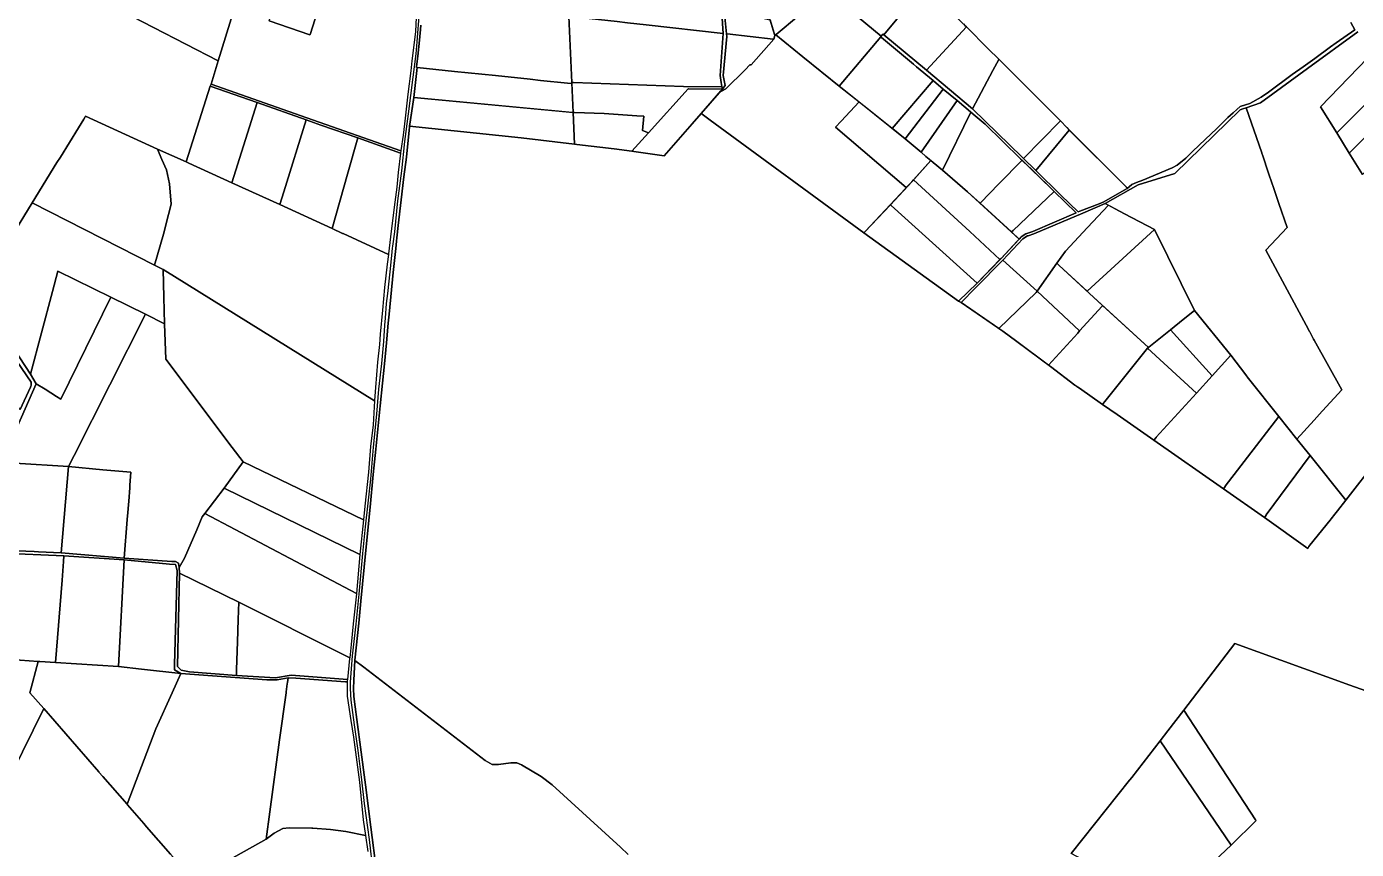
# Model space of a CAD drawing. Header units: metres. Extents: x 3 to 1005126, y 39 to 4383651.
# Drawn here: x 489395 to 491045, y 4367052 to 4368073 of the extents above; entities that cross this region are included whole.
import ezdxf

# ---------------------------------------------------------------- set-up
doc = ezdxf.new("R2010")
doc.units = ezdxf.units.M
doc.header["$MEASUREMENT"] = 0
doc.layers.add('TM_Llucmajor', color=7, linetype='Continuous')

msp = doc.modelspace()

# ---------------------------------------------------------------- linework, layer by layer
at = {"layer": 'TM_Llucmajor', "linetype": 'Continuous', "flags": 128}
for points in [[(489203.4, 4368408), (489401.6, 4368449.3), (489408.6, 4368269.2), (489412.7, 4368244.2), (489416.4, 4368231.6), (489418.4, 4368227.6), (489420.2, 4368224), (489422, 4368220.4), (489426.1, 4368214.9), (489508.6, 4368105.4), (489512.9, 4368092.7), (489633.1, 4368030.3), (489624.3, 4368001.7), (489623.3, 4367998.9), (489593.4, 4367904.9), (489557.8, 4367921), (489468.4, 4367961.6), (489468.1, 4367961), (489466.3, 4367958), (489459.8, 4367947.5), (489437.3, 4367910.9), (489433, 4367904.1), (489402.4, 4367854.4), (489376.9, 4367812.9)], [(489696.6, 4368079.9), (489747, 4368062.7), (489747.1, 4368063), (489787.7, 4368190.5)], [(489879, 4368084.1), (489877.8, 4368067), (489876.6, 4368056.7), (489873.5, 4368030.5), (489872, 4368017.9), (489868.6, 4367989.1), (489865, 4367959.1), (489862.5, 4367938.1), (489859.8, 4367919), (489859.8, 4367918.8), (489743, 4367959.9), (489743, 4367959.9), (489624.3, 4368001.7), (489633.1, 4368030.3), (489652.9, 4368094.6)], [(489825.5, 4367024.2), (489820.8, 4367064.2), (489814.7, 4367108.8), (489811.5, 4367138.3), (489806.9, 4367174.6), (489802.3, 4367206.2), (489798.3, 4367236.8), (489797.4, 4367251.3), (489797.3, 4367258.9), (489797.8, 4367265.2), (489800, 4367292.2), (489804.2, 4367331.4), (489808.2, 4367368.6), (489812.8, 4367418.9), (489815.9, 4367451.9), (489819.1, 4367481.3), (489822.4, 4367511.3), (489825.7, 4367551), (489829.8, 4367591.8), (489832.5, 4367623), (489836.1, 4367654.9), (489838.6, 4367682.3), (489839.9, 4367702.3), (489840.6, 4367711), (489842.1, 4367729.3), (489843.5, 4367741.9), (489846.5, 4367768.7), (489848.5, 4367789), (489849.4, 4367797.8), (489849.7, 4367800.4), (489852.2, 4367818.3), (489856.2, 4367856.6), (489860.9, 4367894), (489864.8, 4367930.4), (489869.2, 4367964.8), (489875, 4368010.1), (489878.6, 4368039.3), (489880.1, 4368053.9), (489882.8, 4368091.4)], [(490261.8, 4368084.7), (490263.9, 4368064), (490264.3, 4368060.8), (490259.6, 4368012.3), (490262.3, 4367999.8), (490257.9, 4367994.4), (490257.9, 4367994.4), (490258.4, 4367996.3), (490257.3, 4368003.7), (490256, 4368012.4), (490259.8, 4368064.3), (490258.2, 4368089.7)], [(489884.7, 4368074.9), (489884.2, 4368069.5), (489882.9, 4368056.3), (489882.1, 4368048.4), (489880.8, 4368036.1), (489879.4, 4368022.9), (489879.3, 4368022.1), (489880.1, 4368022), (489879.8, 4368019), (489879.7, 4368018.5), (489875.7, 4367985.1), (489875.7, 4367984.8), (489870.7, 4367949), (489870.6, 4367948.6), (489866.6, 4367910.9), (489863.5, 4367886.5), (489860.3, 4367857.8), (489856.4, 4367826.2), (489854.8, 4367810.7), (489854.4, 4367806.6), (489853.4, 4367797.5), (489850.4, 4367767.7), (489845.2, 4367716.1), (489844, 4367704.8), (489841.8, 4367680.6), (489839.3, 4367654.2), (489836.9, 4367630.3), (489834, 4367602.2), (489832.4, 4367585.6), (489831.6, 4367577.4), (489828.6, 4367548.5), (489825.6, 4367517.1), (489821.6, 4367476.4), (489816.4, 4367423), (489810.3, 4367359.8), (489807.6, 4367332.5), (489802.8, 4367286.6), (489802.8, 4367286.4), (489801.6, 4367261.7), (489801.1, 4367251.2), (489801.4, 4367242), (489802.2, 4367235), (489809.7, 4367178.7), (489816, 4367131.9), (489822.5, 4367079.4), (489829.4, 4367024.8)], [(490068.4, 4368085.4), (490071.8, 4368003.6), (490071.9, 4368002.2), (490071.7, 4368002.2), (490066.4, 4368002.7), (490033, 4368006.2), (490020.3, 4368007.6), (489977.2, 4368012.2), (489926.4, 4368017.4), (489880.1, 4368022), (489879.3, 4368022.1), (489879.4, 4368022.9), (489880.8, 4368036.1), (489882.1, 4368048.4), (489882.9, 4368056.3), (489884.2, 4368069.5), (489884.7, 4368074.9)], [(491047.3, 4368066.6), (490984.8, 4368020.9), (490941.9, 4367989.6), (490926.5, 4367978.3), (490908.8, 4367972.2), (490904.4, 4367970.7), (490901.2, 4367969.5), (490820, 4367890.7), (490774.7, 4367876.7), (490733.9, 4367853.2), (490706.1, 4367841.4), (490645.2, 4367815.7), (490638.2, 4367813.3), (490637.4, 4367813.1), (490631.6, 4367809.7), (490606.7, 4367783.2), (490572.9, 4367748.9), (490554.9, 4367730.6), (490551.8, 4367732.2), (490574.8, 4367754.6), (490604.5, 4367785.3), (490629.5, 4367812.1), (490635.2, 4367815.8), (490643.8, 4367818.5), (490697.6, 4367841.8), (490670.6, 4367868.4), (490666.9, 4367872), (490628.8, 4367908.9), (490584.7, 4367951.7), (490572.4, 4367962.3), (490566.6, 4367967.2), (490550, 4367981.1), (490532.7, 4367995.5), (490520.7, 4368005.5), (490520.4, 4368005.7), (490520.3, 4368005.9), (490499.8, 4368023), (490495.8, 4368026.3), (490456.2, 4368059.4), (490455.2, 4368060.2), (490455.8, 4368061), (490458, 4368063.5), (490458.9, 4368062.7), (490511.9, 4368018.7), (490569.2, 4367971), (490630.7, 4367911.1), (490647.7, 4367894.5), (490678.9, 4367863.9), (490700.3, 4367842.9), (490702.3, 4367843.8), (490726.4, 4367852.8), (490732.1, 4367855.3), (490751.5, 4367866.6), (490761.1, 4367871.9), (490762, 4367872.2), (490761.9, 4367872.3), (490761.6, 4367872.6), (490763.3, 4367874.1), (490766.6, 4367877.1), (490772.5, 4367879.4), (490780.4, 4367882.2), (490816.8, 4367897.6), (490823.2, 4367901), (490833.6, 4367909.8), (490842.5, 4367918.2), (490858, 4367932.8), (490872.1, 4367946.6), (490886, 4367960), (490892.6, 4367966), (490897.2, 4367970.2), (490901.3, 4367973.9), (490907.7, 4367975.8), (490913.2, 4367977.4), (490927.4, 4367985.5), (490936.2, 4367991.7), (490965.9, 4368013.4), (490979.2, 4368023.2), (490994, 4368033.5), (490994, 4368033.5), (491013.5, 4368047.9), (491020.3, 4368052.7), (491043.6, 4368069), (491038.4, 4368078)], [(491038.4, 4368078), (491043.6, 4368069), (491020.3, 4368052.7), (491013.5, 4368047.9), (490994, 4368033.5), (490979.2, 4368023.2), (490965.9, 4368013.4), (490936.2, 4367991.7), (490927.4, 4367985.5), (490913.2, 4367977.4), (490907.7, 4367975.8), (490901.3, 4367973.9), (490897.2, 4367970.2), (490892.6, 4367966), (490886, 4367960), (490872.1, 4367946.6), (490858, 4367932.8), (490842.5, 4367918.2), (490833.6, 4367909.8), (490823.2, 4367901), (490816.8, 4367897.6), (490780.4, 4367882.2), (490772.5, 4367879.4), (490766.6, 4367877.1), (490763.3, 4367874.1), (490763.3, 4367874.1), (490761.6, 4367872.6), (490759.7, 4367874.2), (490686.1, 4367947.7), (490678.2, 4367955.8), (490669.2, 4367965.1), (490601.8, 4368032.4), (490588.7, 4368045.5), (490561.6, 4368072.7), (490559.7, 4368074.5)], [(491071.5, 4367535.7), (491032.3, 4367485.3), (490988.1, 4367540.6), (490971.7, 4367561.1), (490992.9, 4367584.5), (491003.1, 4367595.8), (491003.5, 4367596.2), (491027.2, 4367622.3), (490993.1, 4367683.9), (490992.4, 4367685.1), (490992, 4367685.8), (490987.6, 4367694.2), (490987.4, 4367694.6), (490983.2, 4367702.5), (490933.1, 4367795.4), (490959.5, 4367823.7), (490949.3, 4367853.6), (490941.6, 4367875.9), (490941.4, 4367876.6), (490936.1, 4367892.2), (490929.2, 4367912.7), (490928.1, 4367915.9), (490928, 4367916.2), (490928, 4367916.2), (490908.8, 4367972.2), (490926.5, 4367978.3), (490941.9, 4367989.6), (490984.8, 4368020.9), (491047.3, 4368066.6)], [(491070.8, 4368045.6), (491001.1, 4367973.5), (491021.1, 4367940.9), (491036.6, 4367915.7), (491053.1, 4367889.4)], [(490142, 4367045.5), (490132.2, 4367054.5), (490047.6, 4367131.9), (490034.1, 4367142.1), (490009.4, 4367156.7), (490003.8, 4367159.2), (489996.3, 4367159.1), (489980.9, 4367157.1), (489973.3, 4367157.1), (489964.5, 4367162), (489813.9, 4367277.9), (489802.8, 4367286.4), (489802.8, 4367286.6), (489807.6, 4367332.5), (489810.3, 4367359.8), (489816.4, 4367423), (489821.6, 4367476.4), (489825.6, 4367517.1), (489828.6, 4367548.5), (489831.6, 4367577.4), (489832.4, 4367585.6), (489834, 4367602.2), (489836.9, 4367630.3), (489839.3, 4367654.2), (489841.8, 4367680.6), (489844, 4367704.8), (489845.2, 4367716.1), (489850.4, 4367767.7), (489853.4, 4367797.5), (489854.4, 4367806.6), (489854.8, 4367810.7), (489856.4, 4367826.2), (489860.3, 4367857.8), (489863.5, 4367886.5), (489866.6, 4367910.9), (489870.6, 4367948.6), (489870.7, 4367949), (489870.7, 4367949.3), (490009.1, 4367935), (490075.1, 4367927.1), (490078.1, 4367926.8), (490124.4, 4367921.3), (490146.4, 4367918.2), (490148.7, 4367917.9), (490186.6, 4367912.6), (490221.4, 4367952.2), (490232.5, 4367965), (490233.5, 4367964.3), (490243.6, 4367956.8), (490434.4, 4367816.8), (490551.8, 4367732.2), (490554.9, 4367730.6), (490606.6, 4367695), (490624.1, 4367682), (490665.9, 4367650.9), (490696.2, 4367628), (490696.9, 4367627.4), (490697.3, 4367627.2), (490699.6, 4367625.6), (490701.7, 4367624.2), (490730.4, 4367604), (490748.5, 4367591.4), (490794.1, 4367559.5), (490880.5, 4367499.4), (490931.5, 4367463.6), (490985.1, 4367425.4), (490986.4, 4367427.5), (490987.5, 4367429.2), (490987.6, 4367429.3), (491012.7, 4367460.5), (491014.1, 4367462.1), (491015.7, 4367464.1), (491017, 4367465.8), (491021.9, 4367472), (491032.3, 4367485.3), (491071.5, 4367535.7)], [(489333.7, 4367742.8), (489400.3, 4367641.6), (489407.2, 4367629.7), (489364.8, 4367532.6)], [(489387.3, 4367597.7), (489400.1, 4367625.5), (489400.7, 4367626.6), (489401, 4367627.7), (489401.2, 4367628.6), (489401.2, 4367628.9), (489401.2, 4367630.1), (489400.9, 4367631.3), (489400.9, 4367631.5), (489377.2, 4367666.8)], [(489363.9, 4367423.2), (489404.8, 4367421.4), (489410.3, 4367421.2), (489438.4, 4367420), (489516.6, 4367413.4), (489575.6, 4367409), (489580.3, 4367409), (489583.9, 4367407), (489584.9, 4367401.6), (489585.1, 4367394.8), (489582.6, 4367278.8), (489587, 4367274.2), (489597.4, 4367272), (489655.9, 4367267.4), (489704.2, 4367264.9), (489723.8, 4367268), (489793.5, 4367262.7), (489793.3, 4367260.8), (489793.2, 4367259.6), (489791.3, 4367259.7), (489729.4, 4367264.2), (489720, 4367264.9), (489706.3, 4367262.3), (489694.2, 4367262.2), (489693.3, 4367262.2), (489586.7, 4367269.9), (489579, 4367274.6), (489579, 4367281.2), (489582.2, 4367397.9), (489580.1, 4367405.5), (489572.8, 4367405.8), (489516.6, 4367411.2), (489441.7, 4367416), (489365, 4367419.3)], [(491064.2, 4367245.9), (491037.1, 4367255.7), (490894.6, 4367307.3), (490831.3, 4367224.5), (490811.6, 4367198.8), (490802.1, 4367186.4), (490766.8, 4367141.2), (490764.4, 4367138.2), (490763.9, 4367137.5), (490691.4, 4367046.5)], [(491049.6, 4366926.8), (491040.9, 4366918.3), (491036.9, 4366914.4), (491019.4, 4366903.1), (490976.2, 4366878.7), (490975.4, 4366878.8), (490877.9, 4366891.1), (490878.8, 4366955.4), (490875.4, 4366973.7), (490871.1, 4366989.1), (490862.6, 4367004.8), (490848.2, 4367017.7), (490890, 4367057), (490921, 4367087.5), (490920.3, 4367088.5), (490850.7, 4367194.9), (490850.7, 4367194.9), (490831.3, 4367224.5), (490894.6, 4367307.3), (491037.1, 4367255.7), (491064.2, 4367245.9)], [(489353.6, 4367289), (489409.9, 4367285), (489399.3, 4367246.2), (489416.9, 4367226.5), (489350.8, 4367092.9)], [(489829.4, 4367024.8), (489822.5, 4367079.4), (489816, 4367131.9), (489809.7, 4367178.7), (489802.2, 4367235), (489801.4, 4367242), (489801.1, 4367251.2), (489801.6, 4367261.7), (489802.8, 4367286.4), (489813.9, 4367277.9), (489964.5, 4367162), (489973.3, 4367157.1), (489980.9, 4367157.1), (489996.3, 4367159.1), (490003.8, 4367159.2), (490009.4, 4367156.7), (490034.1, 4367142.1), (490047.6, 4367131.9), (490132.2, 4367054.5), (490142, 4367045.5)], [(489350.8, 4367092.9), (489416.9, 4367226.5), (489484.9, 4367148.1), (489485.2, 4367147.8), (489490.2, 4367142.1), (489520.1, 4367107.8), (489520.7, 4367107), (489540.9, 4367083.8), (489544.3, 4367079.9), (489574.1, 4367045.9)], [(489634.3, 4367031.6), (489692.6, 4367064.6), (489702.7, 4367072), (489713.4, 4367077.5), (489721.4, 4367078.4), (489749.4, 4367078.3), (489750.4, 4367078.2), (489772.5, 4367076.5), (489791.7, 4367074.1), (489816.1, 4367069), (489818.8, 4367049.1)]]:
    msp.add_lwpolyline(points, dxfattribs=at)
for points in [[(489512.9, 4368092.7), (489508.6, 4368105.4), (489526.8, 4368161.3), (489538.3, 4368196.8), (489560.6, 4368265.4), (489692.2, 4368222.1), (489652.9, 4368094.6), (489633.1, 4368030.3), (489512.9, 4368092.7)], [(490280.7, 4368225.8), (490304.5, 4368240.7), (490304.9, 4368239), (490353.1, 4368086.5), (490325.6, 4368063.3), (490323.9, 4368061.8), (490317.8, 4368082.2), (490309.7, 4368110.2), (490276.8, 4368223.6), (490280.7, 4368225.8)], [(489747, 4368062.7), (489696.6, 4368079.9), (489740.1, 4368206.2), (489787.7, 4368190.5), (489747.1, 4368063), (489747, 4368062.7)], [(490509.8, 4368124.3), (490458.9, 4368062.7), (490458, 4368063.5), (490455.8, 4368061), (490389.3, 4368116.5), (490388.5, 4368117.2), (490421.1, 4368145.7), (490455, 4368184.1), (490456.4, 4368185.7), (490457.7, 4368184.1), (490458.2, 4368184.6), (490474.7, 4368164.3), (490476.9, 4368161.6), (490489.9, 4368146), (490504.9, 4368129.3), (490509.8, 4368124.3)], [(490070.4, 4368085.3), (490068.4, 4368085.4), (490068.3, 4368086.6), (490067, 4368147.2), (490066.8, 4368158.7), (490072.8, 4368158), (490251.8, 4368136.6), (490258.2, 4368089.7), (490259.8, 4368064.3), (490164.3, 4368075.2), (490141.2, 4368077.8), (490128.1, 4368079.3), (490070.4, 4368085.3)], [(490558, 4368076.3), (490559.7, 4368074.5), (490561.6, 4368072.7), (490511.9, 4368018.7), (490458.9, 4368062.7), (490509.8, 4368124.3), (490520.4, 4368113.6), (490537.5, 4368096.2), (490557.8, 4368076), (490558, 4368076.3)], [(490403.8, 4367999.2), (490358.6, 4368035.5), (490325, 4368062.7), (490325.6, 4368063.3), (490353.1, 4368086.5), (490381.3, 4368111), (490388.5, 4368117.2), (490389.3, 4368116.5), (490455.8, 4368061), (490455.2, 4368060.2), (490403.8, 4367999.2)], [(490323.9, 4368061.8), (490322.4, 4368057.3), (490321.7, 4368057.4), (490264.5, 4368064), (490263.9, 4368064.1), (490261.8, 4368084.7), (490261.1, 4368093.4), (490301.1, 4368085), (490318, 4368081.4), (490323.9, 4368061.8)], [(490074.1, 4368003.4), (490071.8, 4368003.6), (490068.4, 4368085.4), (490070.4, 4368085.3), (490128.1, 4368079.3), (490141.2, 4368077.8), (490164.3, 4368075.2), (490259.8, 4368064.3), (490256, 4368012.4), (490257.3, 4368003.7), (490258.1, 4367998.3), (490210.5, 4367998.7), (490074.1, 4368003.4)], [(490561.6, 4368072.7), (490588.7, 4368045.5), (490601.8, 4368032.4), (490601.7, 4368032.1), (490594.4, 4368018.4), (490569.2, 4367971), (490511.9, 4368018.7), (490561.6, 4368072.7)], [(490257.5, 4367992.8), (490263.2, 4367995.8), (490287.2, 4368019.2), (490292.8, 4368025.4), (490294.4, 4368025.6), (490322.4, 4368057.3), (490323.9, 4368061.8), (490325, 4368062.7), (490358.6, 4368035.5), (490405.9, 4367997.4), (490428.3, 4367979.5), (490406.3, 4367955.5), (490399.2, 4367948.2), (490486.9, 4367873.1), (490485.5, 4367871.6), (490436.1, 4367818.5), (490434.4, 4367816.8), (490243.6, 4367956.8), (490233.5, 4367964.3), (490232.5, 4367965), (490256.9, 4367993.2), (490257.5, 4367992.8)], [(490257.9, 4367994.4), (490262.3, 4367999.8), (490259.6, 4368012.3), (490264.3, 4368060.8), (490263.9, 4368064), (490263.9, 4368064.1), (490264.5, 4368064), (490321.7, 4368057.4), (490322.4, 4368057.3), (490294.4, 4368025.6), (490292.8, 4368025.4), (490287.2, 4368019.2), (490263.2, 4367995.8), (490257.5, 4367992.8), (490256.9, 4367993.2), (490257.6, 4367994), (490257.9, 4367994.4)], [(490469.6, 4367946.4), (490460.8, 4367953.5), (490405.9, 4367997.4), (490403.8, 4367999.2), (490455.2, 4368060.2), (490456.2, 4368059.4), (490495.8, 4368026.3), (490499.8, 4368023), (490520.3, 4368005.9), (490469.6, 4367946.4)], [(491021.1, 4367940.9), (491001.1, 4367973.5), (491070.8, 4368045.6), (491100.1, 4368019.9), (491021.1, 4367940.9)], [(489879.7, 4368018.5), (489879.8, 4368019), (489880.1, 4368022), (489926.4, 4368017.4), (489977.2, 4368012.2), (490020.3, 4368007.6), (490033, 4368006.2), (490066.4, 4368002.7), (490071.7, 4368002.2), (490071.9, 4368002.2), (490073.4, 4367966.4), (490072.6, 4367966.5), (489875.7, 4367984.8), (489875.7, 4367985.1), (489879.7, 4368018.5)], [(490632.5, 4367909.3), (490630.7, 4367911.1), (490569.2, 4367971), (490594.4, 4368018.4), (490601.7, 4368032.1), (490601.8, 4368032.4), (490669.2, 4367965.1), (490678.2, 4367955.8), (490677.9, 4367955.4), (490632.5, 4367909.3)], [(490532.7, 4367995.5), (490485.6, 4367933.6), (490470.2, 4367946), (490469.6, 4367946.4), (490520.3, 4368005.9), (490520.4, 4368005.7), (490520.7, 4368005.5), (490532.7, 4367995.5)], [(491036.6, 4367915.7), (491021.1, 4367940.9), (491100.1, 4368019.9), (491121.4, 4368001.7), (491036.6, 4367915.7)], [(489596.9, 4367903.3), (489593.4, 4367904.9), (489623.3, 4367998.9), (489681.3, 4367978.6), (489650.1, 4367879.1), (489596.9, 4367903.3)], [(489681.3, 4367978.6), (489623.3, 4367998.9), (489624.3, 4368001.7), (489743, 4367959.9), (489859.8, 4367918.8), (489859.4, 4367916.1), (489859.4, 4367915.9), (489806.3, 4367934.7), (489760.4, 4367950.8), (489742.2, 4367957.2), (489681.3, 4367978.6)], [(490216.2, 4367995.7), (490216.2, 4367995.7), (490167.2, 4367941.3), (490159.7, 4367943.9), (490161.4, 4367961.6), (490152.7, 4367962.2), (490111.9, 4367965), (490075.2, 4367966.3), (490073.4, 4367966.4), (490071.8, 4368003.6), (490074.1, 4368003.4), (490210.5, 4367998.7), (490258.1, 4367998.3), (490258.4, 4367996.3), (490258.1, 4367995.3), (490216.8, 4367995.7), (490216.2, 4367995.7)], [(490216.2, 4367995.7), (490216.2, 4367995.7), (490216.8, 4367995.7), (490258.1, 4367995.3), (490257.9, 4367994.4), (490257.6, 4367994), (490232.5, 4367965), (490221.4, 4367952.2), (490186.6, 4367912.6), (490148.7, 4367917.9), (490146.4, 4367918.2), (490167.2, 4367941.3), (490216.2, 4367995.7)], [(490550, 4367981.1), (490505.3, 4367917.1), (490485.6, 4367933.6), (490532.7, 4367995.5), (490550, 4367981.1)], [(491053.1, 4367889.4), (491036.6, 4367915.7), (491121.4, 4368001.7), (491136.5, 4367988.8), (491138.9, 4367986.7), (491142, 4367982.1), (491142, 4367976.4), (491137.4, 4367971.9), (491053.1, 4367889.4)], [(489709.8, 4367852), (489650.1, 4367879.1), (489681.3, 4367978.6), (489742.2, 4367957.2), (489714.7, 4367868), (489709.8, 4367852)], [(490075.1, 4367927.1), (490009.1, 4367935), (489870.7, 4367949.3), (489875.7, 4367984.8), (490073.4, 4367966.4), (490075.1, 4367927.1)], [(490486.9, 4367873.1), (490399.2, 4367948.2), (490406.3, 4367955.5), (490428.3, 4367979.5), (490485.6, 4367933.6), (490505.3, 4367917.1), (490511.4, 4367911.9), (490517.5, 4367906.8), (490493.7, 4367880.4), (490486.9, 4367873.1)], [(490566.6, 4367967.2), (490567.2, 4367966.7), (490531.8, 4367894.7), (490520.4, 4367904.3), (490511.4, 4367911.9), (490505.3, 4367917.1), (490550, 4367981.1), (490566.6, 4367967.2)], [(490746.2, 4367846.8), (490733.9, 4367853.2), (490774.7, 4367876.7), (490820, 4367890.7), (490901.2, 4367969.5), (490904.4, 4367970.7), (490908.8, 4367972.2), (490928, 4367916.2), (490928.1, 4367915.9), (490929.2, 4367912.7), (490936.1, 4367892.2), (490941.4, 4367876.6), (490941.6, 4367875.9), (490949.3, 4367853.6), (490959.5, 4367823.7), (490933.1, 4367795.4), (490983.2, 4367702.5), (490987.4, 4367694.6), (490987.6, 4367694.2), (490992, 4367685.8), (490992.4, 4367685.1), (490993.1, 4367683.9), (491027.2, 4367622.3), (491003.5, 4367596.2), (491003.1, 4367595.8), (490992.9, 4367584.5), (490971.7, 4367561.1), (490949.1, 4367589.2), (490911.5, 4367636.4), (490911.3, 4367636.7), (490908.2, 4367640.8), (490889.8, 4367665.1), (490844.6, 4367720.8), (490795.1, 4367821.2), (490757.9, 4367840.6), (490746.2, 4367846.8)], [(489554.1, 4367777), (489402.4, 4367854.4), (489433, 4367904.1), (489437.3, 4367910.9), (489459.8, 4367947.5), (489466.3, 4367958), (489468.1, 4367961), (489468.4, 4367961.6), (489557.8, 4367921), (489563.4, 4367907.9), (489568.8, 4367895.2), (489572.9, 4367877.6), (489575, 4367852.6), (489571.6, 4367839.7), (489565.3, 4367815.4), (489554.1, 4367777)], [(489774.5, 4367822.2), (489709.8, 4367852), (489714.7, 4367868), (489742.2, 4367957.2), (489760.4, 4367950.8), (489806.3, 4367934.7), (489793.7, 4367889.9), (489774.5, 4367822.2)], [(490078.1, 4367926.8), (490075.1, 4367927.1), (490073.4, 4367966.4), (490075.2, 4367966.3), (490111.9, 4367965), (490152.7, 4367962.2), (490161.4, 4367961.6), (490159.7, 4367943.9), (490167.2, 4367941.3), (490146.4, 4367918.2), (490124.4, 4367921.3), (490078.1, 4367926.8)], [(490567.2, 4367966.7), (490572.4, 4367962.3), (490584.7, 4367951.7), (490628.8, 4367908.9), (490630.6, 4367907.2), (490601.8, 4367877.6), (490579, 4367854.1), (490578.5, 4367853.7), (490562.9, 4367868), (490531.8, 4367894.7), (490567.2, 4367966.7)], [(490686.1, 4367947.7), (490689.2, 4367944.6), (490689.2, 4367944.6), (490689, 4367944.4), (490647.7, 4367894.5), (490632.5, 4367909.3), (490677.9, 4367955.4), (490678.2, 4367955.8), (490686.1, 4367947.7)], [(490689.2, 4367944.6), (490689.2, 4367944.6), (490759.7, 4367874.2), (490761.9, 4367872.3), (490762, 4367872.2), (490761.1, 4367871.9), (490751.5, 4367866.6), (490732.1, 4367855.3), (490726.4, 4367852.8), (490702.3, 4367843.8), (490700.3, 4367842.9), (490678.9, 4367863.9), (490647.7, 4367894.5), (490689, 4367944.4), (490689.2, 4367944.6)], [(489787.4, 4367816.3), (489774.5, 4367822.2), (489793.7, 4367889.9), (489806.3, 4367934.7), (489859.4, 4367915.9), (489856.6, 4367891.7), (489854.6, 4367873.7), (489851.4, 4367848.9), (489846.8, 4367812.1), (489844.6, 4367790.8), (489844.5, 4367790.1), (489788.1, 4367816), (489787.4, 4367816.3)], [(489564.7, 4367771.6), (489554.1, 4367777), (489565.3, 4367815.4), (489571.6, 4367839.7), (489575, 4367852.6), (489572.9, 4367877.6), (489568.8, 4367895.2), (489563.4, 4367907.9), (489557.8, 4367921), (489593.4, 4367904.9), (489596.9, 4367903.3), (489650.1, 4367879.1), (489709.8, 4367852), (489774.5, 4367822.2), (489787.4, 4367816.3), (489788.1, 4367816), (489844.5, 4367790.1), (489843, 4367778.2), (489839.6, 4367749.1), (489836.9, 4367720.9), (489834.1, 4367691.4), (489833.2, 4367678.6), (489831, 4367656.4), (489828.3, 4367625.2), (489827.2, 4367608.7), (489827.2, 4367608.5), (489579, 4367762.7), (489564.7, 4367771.6)], [(490604.5, 4367785.3), (490603.2, 4367784), (490565.8, 4367818.5), (490496, 4367882.9), (490517.5, 4367906.8), (490520.4, 4367904.3), (490531.8, 4367894.7), (490562.9, 4367868), (490626.9, 4367809.3), (490604.5, 4367785.3)], [(490579, 4367854.1), (490601.8, 4367877.6), (490630.6, 4367907.2), (490666.9, 4367872), (490670.6, 4367868.4), (490619.6, 4367820), (490617.4, 4367818.1), (490578.5, 4367853.7), (490579, 4367854.1)], [(490603.2, 4367784), (490574.8, 4367754.6), (490468.1, 4367851.1), (490467.2, 4367851.9), (490493.7, 4367880.4), (490496, 4367882.9), (490565.8, 4367818.5), (490603.2, 4367784)], [(490619.6, 4367820), (490670.6, 4367868.4), (490697.6, 4367841.8), (490643.8, 4367818.5), (490635.2, 4367815.8), (490629.5, 4367812.1), (490626.9, 4367809.3), (490617.4, 4367818.1), (490619.6, 4367820)], [(489400.3, 4367641.6), (489333.7, 4367742.8), (489367, 4367796.9), (489376.9, 4367812.9), (489402.4, 4367854.4), (489554.1, 4367777), (489564.7, 4367771.6), (489565.7, 4367737), (489566.7, 4367704), (489542.8, 4367715.9), (489500.1, 4367737), (489434.2, 4367769.6), (489427.4, 4367744), (489400.3, 4367641.6)], [(490468.1, 4367851.1), (490574.8, 4367754.6), (490551.8, 4367732.2), (490434.4, 4367816.8), (490436.1, 4367818.5), (490467.2, 4367851.9), (490468.1, 4367851.1)], [(490649.5, 4367744.4), (490606.7, 4367783.2), (490631.6, 4367809.7), (490637.4, 4367813.1), (490638.2, 4367813.3), (490645.2, 4367815.7), (490706.1, 4367841.4), (490733.9, 4367853.2), (490737.7, 4367851.2), (490712, 4367823.8), (490684.5, 4367794.2), (490673.6, 4367779.4), (490649.5, 4367744.4)], [(490711.3, 4367744.6), (490676.7, 4367776.5), (490673.6, 4367779.4), (490684.5, 4367794.2), (490712, 4367823.8), (490737.7, 4367851.2), (490746.2, 4367846.8), (490757.9, 4367840.6), (490795.1, 4367821.2), (490711.3, 4367744.6)], [(490714.3, 4367741.8), (490711.3, 4367744.6), (490795.1, 4367821.2), (490844.6, 4367720.8), (490830.3, 4367709.3), (490814.6, 4367696.8), (490787.6, 4367674.8), (490714.3, 4367741.8)], [(490601.9, 4367698.2), (490554.9, 4367730.6), (490572.9, 4367748.9), (490606.7, 4367783.2), (490649.5, 4367744.4), (490647.9, 4367742.9), (490601.9, 4367698.2)], [(490714.3, 4367741.8), (490730.6, 4367726.9), (490729.8, 4367726), (490702, 4367695.2), (490649.5, 4367744.4), (490673.6, 4367779.4), (490676.7, 4367776.5), (490714.3, 4367741.8)], [(489407.2, 4367629.7), (489400.3, 4367641.6), (489427.4, 4367744), (489434.2, 4367769.6), (489500.1, 4367737), (489438, 4367610.7), (489432.7, 4367614), (489418.5, 4367622.9), (489407.2, 4367629.7)], [(489564.7, 4367771.6), (489579, 4367762.7), (489827.2, 4367608.5), (489825.4, 4367578.8), (489822.3, 4367551.9), (489819.6, 4367520), (489815, 4367477.7), (489813.5, 4367460.8), (489664.1, 4367532.6), (489650.4, 4367550.7), (489568, 4367660), (489566.7, 4367704), (489565.7, 4367737), (489564.7, 4367771.6)], [(489387.3, 4367597.7), (489341.3, 4367650.4), (489310.2, 4367686), (489302.4, 4367695), (489304.5, 4367698.2), (489323.1, 4367730.8), (489327.3, 4367736.2), (489329.7, 4367739.2), (489331.2, 4367741.1), (489361.3, 4367694.9), (489377.2, 4367666.8), (489400.9, 4367631.5), (489400.9, 4367631.3), (489401.2, 4367630.1), (489401.2, 4367628.9), (489401.2, 4367628.6), (489401, 4367627.7), (489400.7, 4367626.6), (489400.1, 4367625.5), (489387.3, 4367597.7)], [(490649.5, 4367744.4), (490702, 4367695.2), (490699.6, 4367692.5), (490663.6, 4367652.6), (490624.1, 4367682), (490606.6, 4367695), (490601.9, 4367698.2), (490647.9, 4367742.9), (490649.5, 4367744.4)], [(489375, 4367531.4), (489364.8, 4367532.6), (489407.2, 4367629.7), (489418.5, 4367622.9), (489432.7, 4367614), (489438, 4367610.7), (489500.1, 4367737), (489542.8, 4367715.9), (489454.4, 4367540.7), (489447.4, 4367526.9), (489381, 4367531), (489375, 4367531.4)], [(490729.8, 4367726), (490730.6, 4367726.9), (490787.6, 4367674.8), (490786.3, 4367673.7), (490733.4, 4367607.6), (490733, 4367607.1), (490730.4, 4367604), (490701.7, 4367624.2), (490699.6, 4367625.6), (490697.3, 4367627.2), (490696.9, 4367627.4), (490696.2, 4367628), (490665.9, 4367650.9), (490663.6, 4367652.6), (490699.6, 4367692.5), (490702, 4367695.2), (490729.8, 4367726)], [(489490.2, 4367522.9), (489447.4, 4367526.9), (489454.4, 4367540.7), (489542.8, 4367715.9), (489566.7, 4367704), (489568, 4367660), (489650.4, 4367550.7), (489664.1, 4367532.6), (489640.6, 4367500.2), (489616.5, 4367468.6), (489613.4, 4367464.4), (489606.5, 4367448.4), (489591.4, 4367413.2), (489584.9, 4367401.6), (489583.9, 4367407), (489580.3, 4367409), (489575.6, 4367409), (489516.6, 4367413.4), (489520.4, 4367461.4), (489521, 4367469.8), (489521.8, 4367479.2), (489522.2, 4367484.1), (489523.4, 4367500.3), (489523.7, 4367503.9), (489524.9, 4367519.8), (489490.2, 4367522.9)], [(490866.6, 4367639.4), (490814.6, 4367696.8), (490830.3, 4367709.3), (490844.6, 4367720.8), (490889.8, 4367665.1), (490866.6, 4367639.4)], [(490847.1, 4367617.9), (490786.3, 4367673.7), (490814.6, 4367696.8), (490866.6, 4367639.4), (490847.1, 4367617.9)], [(490748.5, 4367591.4), (490730.4, 4367604), (490733, 4367607.1), (490733.4, 4367607.6), (490786.3, 4367673.7), (490847.1, 4367617.9), (490797.1, 4367563.3), (490797, 4367563.1), (490794.1, 4367559.5), (490748.5, 4367591.4)], [(490880.5, 4367499.4), (490794.1, 4367559.5), (490797, 4367563.1), (490797.1, 4367563.3), (490847.1, 4367617.9), (490866.6, 4367639.4), (490889.8, 4367665.1), (490908.2, 4367640.8), (490911.3, 4367636.7), (490911.5, 4367636.4), (490949.1, 4367589.2), (490882.8, 4367502.5), (490882.8, 4367502.4), (490882.7, 4367502.3), (490880.5, 4367499.4)], [(490931.5, 4367463.6), (490880.5, 4367499.4), (490882.7, 4367502.3), (490882.8, 4367502.4), (490882.8, 4367502.5), (490949.1, 4367589.2), (490971.7, 4367561.1), (490988.1, 4367540.6), (490933.6, 4367466.9), (490933.6, 4367466.7), (490931.5, 4367463.6)], [(489404.8, 4367421.4), (489363.9, 4367423.2), (489375, 4367531.4), (489381, 4367531), (489447.4, 4367526.9), (489438.4, 4367420), (489410.3, 4367421.2), (489404.8, 4367421.4)], [(489516.6, 4367413.4), (489438.4, 4367420), (489447.4, 4367526.9), (489490.2, 4367522.9), (489524.9, 4367519.8), (489523.7, 4367503.9), (489523.4, 4367500.3), (489522.2, 4367484.1), (489521.8, 4367479.2), (489521, 4367469.8), (489520.4, 4367461.4), (489516.6, 4367413.4)], [(489809.1, 4367417.6), (489640.6, 4367500.2), (489664.1, 4367532.6), (489813.5, 4367460.8), (489813.4, 4367460.7), (489809.1, 4367417.6)], [(490985.1, 4367425.4), (490931.5, 4367463.6), (490933.6, 4367466.7), (490933.6, 4367466.9), (490988.1, 4367540.6), (491032.3, 4367485.3), (491021.9, 4367472), (491017, 4367465.8), (491015.7, 4367464.1), (491014.1, 4367462.1), (491012.7, 4367460.5), (490987.6, 4367429.3), (490987.5, 4367429.2), (490986.4, 4367427.5), (490985.1, 4367425.4)], [(489804.8, 4367369.4), (489616.5, 4367468.6), (489640.6, 4367500.2), (489809.1, 4367417.6), (489804.8, 4367369.4)], [(489585.1, 4367394.8), (489584.9, 4367401.6), (489591.4, 4367413.2), (489606.5, 4367448.4), (489613.4, 4367464.4), (489616.5, 4367468.6), (489804.8, 4367369.4), (489804.8, 4367369.1), (489800.8, 4367331.6), (489798, 4367306), (489796.3, 4367289.6), (489729.5, 4367323.2), (489719.2, 4367328.4), (489658.7, 4367358.8), (489585.1, 4367394.8)], [(489431.3, 4367283.6), (489411.9, 4367284.8), (489409.9, 4367285), (489353.6, 4367289), (489353.6, 4367289.2), (489357.3, 4367336.9), (489363.7, 4367419.4), (489365, 4367419.3), (489441.7, 4367416), (489441.3, 4367409), (489439.4, 4367386), (489431.3, 4367283.9), (489431.3, 4367283.6)], [(489431.3, 4367283.9), (489439.4, 4367386), (489441.3, 4367409), (489441.7, 4367416), (489516.6, 4367411.2), (489509.6, 4367278.9), (489431.3, 4367283.6), (489431.3, 4367283.9)], [(489538, 4367275.5), (489509.6, 4367278.9), (489516.6, 4367411.2), (489572.8, 4367405.8), (489580.1, 4367405.5), (489582.2, 4367397.9), (489579, 4367281.2), (489579, 4367274.6), (489586.7, 4367269.9), (489538, 4367275.5)], [(489587, 4367274.2), (489582.6, 4367278.8), (489585.1, 4367394.8), (489658.7, 4367358.8), (489658, 4367337.2), (489657, 4367309.5), (489655.8, 4367275.1), (489655.9, 4367267.4), (489597.4, 4367272), (489587, 4367274.2)], [(489655.9, 4367267.4), (489655.8, 4367275.1), (489657, 4367309.5), (489658, 4367337.2), (489658.7, 4367358.8), (489719.2, 4367328.4), (489729.5, 4367323.2), (489796.3, 4367289.6), (489796.2, 4367288.7), (489793.5, 4367262.7), (489723.8, 4367268), (489704.2, 4367264.9), (489655.9, 4367267.4)], [(489509.6, 4367278.9), (489538, 4367275.5), (489586.7, 4367269.9), (489575.9, 4367246), (489555.8, 4367201.3), (489520.1, 4367107.8), (489490.2, 4367142.1), (489485.2, 4367147.8), (489484.9, 4367148.1), (489416.9, 4367226.5), (489399.3, 4367246.2), (489409.9, 4367285), (489411.9, 4367284.8), (489509.6, 4367278.9)], [(489520.7, 4367107), (489520.1, 4367107.8), (489555.8, 4367201.3), (489575.9, 4367246), (489586.7, 4367269.9), (489693.3, 4367262.2), (489694.2, 4367262.2), (489706.3, 4367262.3), (489720, 4367264.9), (489719.1, 4367258.7), (489718.9, 4367257.1), (489717.6, 4367247.2), (489717.4, 4367246), (489709.4, 4367187.8), (489697.2, 4367098.3), (489692.6, 4367064.6), (489634.3, 4367031.6), (489633.9, 4367031.3), (489602.4, 4367013.6), (489574.1, 4367045.9), (489544.3, 4367079.9), (489540.9, 4367083.8), (489520.7, 4367107)], [(489692.6, 4367064.6), (489697.2, 4367098.3), (489709.4, 4367187.8), (489717.4, 4367246), (489717.6, 4367247.2), (489718.9, 4367257.1), (489719.1, 4367258.7), (489720, 4367264.9), (489729.4, 4367264.2), (489791.3, 4367259.7), (489793.2, 4367259.6), (489793, 4367257.9), (489793, 4367241.8), (489797.9, 4367211.7), (489801.2, 4367191), (489808.6, 4367135.2), (489813.2, 4367088.3), (489816.1, 4367069), (489791.7, 4367074.1), (489772.5, 4367076.5), (489750.4, 4367078.2), (489749.4, 4367078.3), (489721.4, 4367078.4), (489713.4, 4367077.5), (489702.7, 4367072), (489692.6, 4367064.6)], [(490890, 4367057), (490802.1, 4367186.4), (490811.6, 4367198.8), (490831.3, 4367224.5), (490850.7, 4367194.9), (490920.3, 4367088.5), (490921, 4367087.5), (490890, 4367057)], [(490757.6, 4367011.4), (490691.4, 4367046.5), (490763.9, 4367137.5), (490764.4, 4367138.2), (490766.8, 4367141.2), (490802.1, 4367186.4), (490890, 4367057), (490848.2, 4367017.7), (490809, 4367021.2), (490797.9, 4367019.1), (490757.6, 4367011.4)]]:
    msp.add_lwpolyline(points, close=True, dxfattribs=at)

doc.saveas('drawing.dxf')
